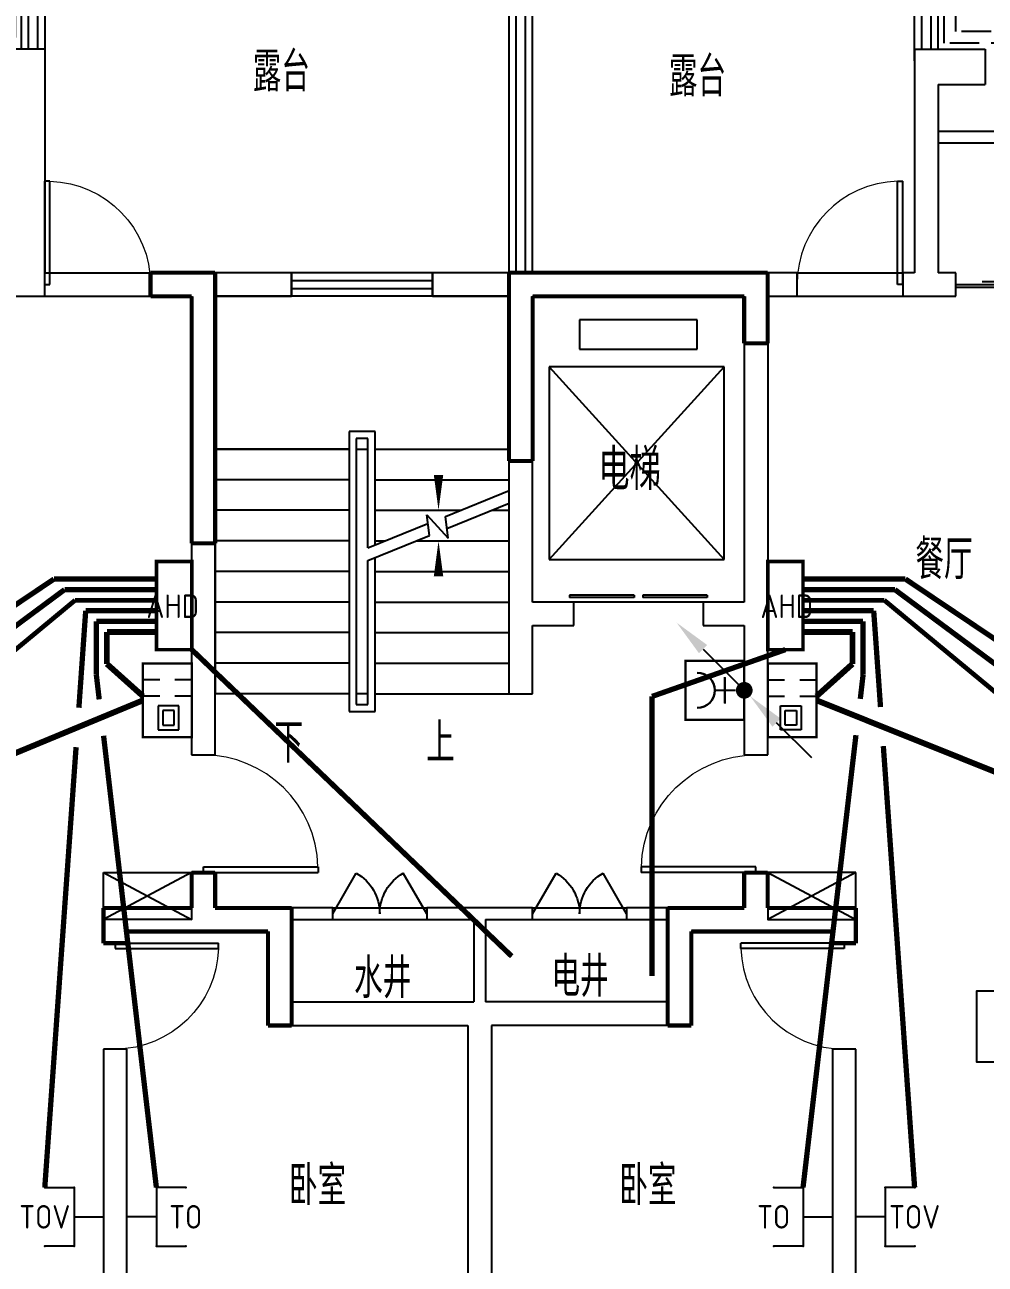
# Model space of a CAD drawing. Extents: x -993182 to -819982, y 169304 to 600104.
# Drawn here: x -884118 to -875948, y 336705 to 347242 of the extents above; entities that cross this region are included whole.
import ezdxf
from ezdxf.enums import TextEntityAlignment as Align

# ---------------------------------------------------------------- set-up
doc = ezdxf.new("R2010")
doc.units = 0
doc.header["$LTSCALE"] = 1000
doc.header["$MEASUREMENT"] = 0
doc.linetypes.add('DASH', pattern=[0.35, 0.25, -0.1])
for name, color, linetype in [('DIM_SYMB', 3, 'Continuous'), ('EQUIP-安防', 3, 'Continuous'), ('EQUIP-消防', 3, 'Continuous'), ('EQUIP-通讯', 3, 'Continuous'), ('kan', 146, 'Continuous'), ('LWIRE', 4, 'Continuous'), ('PUB_TEXT', 7, 'Continuous'), ('STAIR', 2, 'Continuous'), ('WALL', 4, 'Continuous'), ('WINDOW', 2, 'Continuous'), ('WIRE-信号', 4, 'TG_S'), ('WIRE-综合布线', 5, 'TG_GCS'), ('WIRE-网络', 6, 'TG_TD'), ('WIRE-通讯', 4, 'TG_TP'), ('家具', 187, 'Continuous'), ('屋面', 139, 'Continuous'), ('文字2', 7, 'Continuous'), ('栏杆', 169, 'Continuous'), ('面层', 215, 'Continuous')]:
    doc.layers.add(name, color=color, linetype=linetype)
doc.styles.add('_TCH_DIM', font='SIMPLEX', dxfattribs={"bigfont": 'GBCBIG'})
doc.styles.add('_TEL_ATTDEF', font='GBENOR', dxfattribs={"width": 0.8, "height": 3, "bigfont": 'GBCBIG'})
doc.styles.add('_TEL_DIM', font='ICED', dxfattribs={"width": 0.8, "height": 3.5, "bigfont": 'BZHZ'})
doc.styles.add('hnurban', font='tssdeng.shx', dxfattribs={"width": 0.8, "bigfont": 'tssdchn.shx'})
doc.styles.get("Standard").update_dxf_attribs({"font": 'gbenor.shx', "bigfont": 'gbcbig.shx'})
doc.styles.add('TG_LINETYPE', font='ICED', dxfattribs={"width": 0.8, "height": 2, "bigfont": 'BZHZ'})
doc.linetypes.add('TG_GCS', pattern='A,1,-0.6,["GCS",TG_LINETYPE,S=0.1,R=0,X=-0.52,Y=-0.1],0', length=1.6)
doc.linetypes.add('TG_S', pattern='A,1,-0.3,["S",TG_LINETYPE,S=0.1,R=0,X=-0.23,Y=-0.1],0', length=1.3)
doc.linetypes.add('TG_TD', pattern='A,1,-0.45,["TD",TG_LINETYPE,S=0.1,R=0,X=-0.38,Y=-0.1],0', length=1.45)
doc.linetypes.add('TG_TD+TV', pattern='A,1,-0.9,["TD+TV",TG_LINETYPE,S=0.1,R=0,X=-0.82,Y=-0.1],0', length=1.9)
doc.linetypes.add('TG_TP', pattern='A,1,-0.45,["TP",TG_LINETYPE,S=0.1,R=0,X=-0.38,Y=-0.1],0', length=1.45)
doc.linetypes.add('TG_WS', pattern='A,1,-0.45,["WS",TG_LINETYPE,S=0.1,R=0,X=-0.38,Y=-0.1],0', length=1.45)

# ---------------------------------------------------------------- blocks, each defined once
blk = doc.blocks.new('q3')
at = {"color": 3, "const_width": 35}
for points in [[(-513336, -443288), (-512786, -443288)], [(-513336, -443488), (-513336, -443288)], [(-512786, -445588), (-512786, -443288)], [(-510286, -443288), (-508086, -443288)], [(-510286, -444888), (-510286, -443288)], [(-508086, -443888), (-508086, -443288)], [(-513336, -443488), (-512986, -443488)], [(-512986, -445588), (-512986, -443488)], [(-510086, -443488), (-508286, -443488)], [(-510086, -444888), (-510086, -443488)], [(-508286, -443888), (-508286, -443488)], [(-508086, -443888), (-508286, -443888)], [(-510086, -444888), (-510286, -444888)], [(-512786, -445588), (-512986, -445588)], [(-512986, -448688), (-512986, -448388)], [(-512986, -448388), (-512786, -448388)], [(-512786, -448688), (-512786, -448388)], [(-508286, -448688), (-508286, -448388)], [(-508286, -448388), (-508086, -448388)], [(-508086, -448688), (-508086, -448388)], [(-513736, -448688), (-512986, -448688)], [(-513736, -448988), (-513736, -448688)], [(-512786, -448688), (-512136, -448688)], [(-512136, -449688), (-512136, -448688)], [(-508936, -448688), (-508286, -448688)], [(-508936, -449688), (-508936, -448688)], [(-508086, -448688), (-507336, -448688)], [(-507336, -448988), (-507336, -448688)], [(-513536, -448888), (-512986, -448888)], [(-513536, -448988), (-513536, -448888)], [(-512986, -448888), (-512336, -448888)], [(-512336, -449688), (-512336, -448888)], [(-508736, -448888), (-508086, -448888)], [(-508736, -449688), (-508736, -448888)], [(-508086, -448888), (-507536, -448888)], [(-507536, -448988), (-507536, -448888)], [(-513536, -448988), (-513736, -448988)], [(-507336, -448988), (-507536, -448988)], [(-512136, -449688), (-512336, -449688)], [(-508736, -449688), (-508936, -449688)]]:
    blk.add_lwpolyline(points, dxfattribs=at)
blk = doc.blocks.new('$DorLib2D$00000231')
at = {"color": 0}
for p, q in [((-0.5, 0), (-0.25, 0.433)), ((0.5, 0), (0.25, 0.433))]:
    blk.add_line(p, q, dxfattribs=at)
for centre, start, end in [((-0.5, 0), 0, 60), ((0.5, 0), 120, 180)]:
    blk.add_arc(centre, 0.5, start, end, dxfattribs=at)
blk = doc.blocks.new('$DorLib2D$00000001')
for p, q in [((0.45, 0.975), (0.5, 0.975)), ((0.45, 0), (0.45, 0.975)), ((0.5, 0), (0.5, 0.975)), ((0.5, 0), (0.45, 0))]:
    blk.add_line(p, q)
at = {"lineweight": 13}
blk.add_arc((0.475, 0), 0.975, 91.4693, 180, dxfattribs=at)
blk = doc.blocks.new('$DorLib2D$00000127')
at = {"color": 0, "linetype": 'Continuous'}
for p, q in [((-0.0333, 0.7949), (-0.5333, 0.7949)), ((-0.5333, 0.7949), (-0.5333, 0.6904)), ((-0.0333, 0.7949), (-0.0333, 0.6904)), ((0.0333, 0.7949), (0.0333, 0.6904)), ((0.5333, 0.7949), (0.0333, 0.7949)), ((0.5333, 0.7949), (0.5333, 0.6904)), ((-0.0333, 0.6904), (-0.5333, 0.6904)), ((0.5333, 0.6904), (0.0333, 0.6904)), ((0.5, 0.5), (-0.5, 0.5))]:
    blk.add_line(p, q, dxfattribs=at)
blk = doc.blocks.new('$WINLIB2D$00000001')
at = {"color": 0}
for points in [[(-0.5, 0.5), (-0.5, -0.5)], [(-0.5, 0.5), (0.5, 0.5)], [(0.5, -0.5), (0.5, 0.5)], [(0.5, 0.1667), (-0.5, 0.1667)], [(0.5, -0.1667), (-0.5, -0.1667)], [(-0.5, -0.5), (0.5, -0.5)]]:
    blk.add_lwpolyline(points, dxfattribs=at)
blk = doc.blocks.new('$DorLib2D$00000131')
at = {"color": 0, "linetype": 'Continuous'}
for p, q in [((0.15, 0.125), (0.2319, 0.1973)), ((0.2319, 0.1973), (0.2319, 0.125)), ((-0.5, 0.125), (-0.5, 0)), ((0.0192, 0.125), (-0.5, 0.125)), ((0.0192, 0), (0.0192, 0.125)), ((0.35, 0.125), (0.15, 0.125)), ((-0.5, 0), (0.0192, 0)), ((-0.024, 0), (0.5, 0)), ((-0.024, -0.125), (-0.024, 0)), ((0.5, 0), (0.5, -0.125)), ((-0.35, -0.125), (-0.15, -0.125)), ((-0.2319, -0.1973), (-0.2319, -0.125)), ((-0.15, -0.125), (-0.2319, -0.1973)), ((0.5, -0.125), (-0.024, -0.125))]:
    blk.add_line(p, q, dxfattribs=at)
blk = doc.blocks.new('5#、7#楼参照')
at = {"layer": 'DIM_SYMB'}
for points in [[(-243058.8, -402894.6, 0, 0, 0), (-243058.8, -400034.6, 0, 0, 0), (-241758.8, -400034.6, 0, 0, 0), (-241758.8, -401204.6, 0, 80, 0), (-241758.8, -400904.6, 0, 0, 0)], [(-241758.8, -402894.6, 0, 0, 0), (-241758.8, -401464.6, 0, 80, 0), (-241758.8, -401764.6, 0, 0, 0)]]:
    blk.add_lwpolyline(points, format="xyseb", dxfattribs=at)
at = {"layer": 'kan'}
for p, q in [((-241158.8, -399184.6), (-241158.8, -395784.6)), ((-240958.8, -399184.6), (-240958.8, -395784.6)), ((-241158.8, -399184.6), (-240958.8, -399184.6))]:
    blk.add_line(p, q, dxfattribs=at)
at = {"layer": 'kan', "color": 124}
for p, q in [((-233908.8, -397984.6), (-237508.8, -397984.6)), ((-233908.8, -398084.6), (-237508.8, -398084.6))]:
    blk.add_line(p, q, dxfattribs=at)
at = {"layer": 'kan'}
for points in [[(-237508.8, -397284.6), (-237508.8, -395584.6), (-245308.8, -395584.6), (-245308.8, -397284.6)], [(-237708.8, -397384.6), (-237708.8, -395784.6), (-245108.8, -395784.6), (-245108.8, -397284.6), (-245108.8, -397284.6)]]:
    blk.add_lwpolyline(points, dxfattribs=at)
at = {"layer": 'STAIR'}
for p, q in [((-241158.8, -399384.6), (-243658.8, -399384.6)), ((-243658.8, -399384.6), (-243658.8, -400684.6)), ((-241158.8, -400684.6), (-241158.8, -399384.6)), ((-242298.8, -400534.6), (-242518.8, -400534.6)), ((-242518.8, -400534.6), (-242518.8, -402914.6)), ((-242358.8, -400594.6), (-242458.8, -400594.6)), ((-242458.8, -400594.6), (-242458.8, -402854.6)), ((-242358.8, -401523.9), (-242358.8, -400594.6)), ((-242298.8, -401499.6), (-242298.8, -400534.6)), ((-243658.8, -400684.6), (-243658.8, -402764.6)), ((-242518.8, -400684.6), (-243658.8, -400684.6)), ((-243658.8, -400684.6), (-242518.8, -400684.6)), ((-242458.8, -400684.6), (-242458.8, -402764.6)), ((-242458.8, -400684.6), (-242358.8, -400684.6)), ((-242358.8, -401523.9), (-242358.8, -400684.6)), ((-242298.8, -400684.6), (-241158.8, -400684.6)), ((-242298.8, -400684.6), (-241158.8, -400684.6)), ((-241158.8, -401037.3), (-241158.8, -400684.6)), ((-242518.8, -400944.6), (-243658.8, -400944.6)), ((-242298.8, -400944.6), (-241158.8, -400944.6)), ((-241700.4, -401256.9), (-241158.8, -401037.3)), ((-242518.8, -401204.6), (-243658.8, -401204.6)), ((-242298.8, -401204.6), (-241571.3, -401204.6)), ((-241835.7, -401419.7), (-241857.6, -401242.6)), ((-241857.6, -401242.6), (-241677.4, -401442.3)), ((-241687.7, -401359.7), (-241158.8, -401145.2)), ((-241305.1, -401204.6), (-241158.8, -401204.6)), ((-241158.8, -402764.6), (-241158.8, -401145.2)), ((-242358.8, -401523.9), (-241848.4, -401317)), ((-241677.4, -401442.3), (-241700.4, -401256.9)), ((-242358.8, -401631.8), (-241835.7, -401419.7)), ((-242518.8, -401464.6), (-243658.8, -401464.6)), ((-242298.8, -401464.6), (-242212.5, -401464.6)), ((-241946.3, -401464.6), (-241158.8, -401464.6)), ((-242358.8, -402764.6), (-242358.8, -401631.8)), ((-242358.8, -402854.6), (-242358.8, -401631.8)), ((-242298.8, -402914.6), (-242298.8, -401607.5)), ((-242518.8, -401724.6), (-243658.8, -401724.6)), ((-242298.8, -401724.6), (-241158.8, -401724.6)), ((-242518.8, -401984.6), (-243658.8, -401984.6)), ((-242298.8, -401984.6), (-241158.8, -401984.6)), ((-242518.8, -402244.6), (-243658.8, -402244.6)), ((-242298.8, -402244.6), (-241158.8, -402244.6)), ((-242518.8, -402504.6), (-243658.8, -402504.6)), ((-242298.8, -402504.6), (-241158.8, -402504.6)), ((-242518.8, -402764.6), (-243658.8, -402764.6)), ((-242358.8, -402764.6), (-242458.8, -402764.6)), ((-242298.8, -402764.6), (-241158.8, -402764.6)), ((-242518.8, -402914.6), (-242298.8, -402914.6)), ((-242458.8, -402854.6), (-242358.8, -402854.6))]:
    blk.add_line(p, q, dxfattribs=at)
at = {"layer": 'STAIR', "color": 197}
for p, q in [((-240558.8, -399584.6, 76423.5), (-240558.8, -399834.6, 76423.5)), ((-239558.8, -399584.6, 76423.5), (-240558.8, -399584.6, 76423.5)), ((-239558.8, -399834.6, 76423.5), (-239558.8, -399584.6, 76423.5)), ((-240558.8, -399834.6, 76423.5), (-239558.8, -399834.6, 76423.5)), ((-240817.7, -399984.6, 76423.5), (-240817.7, -401622.2, 76423.5)), ((-239329.2, -399984.6, 76423.5), (-240817.7, -399984.6, 76423.5)), ((-240817.7, -399984.6, 76423.5), (-239329.2, -401622.2, 76423.5)), ((-240817.7, -401622.2, 76423.5), (-239329.2, -399984.6, 76423.5)), ((-239329.2, -401622.2, 76423.5), (-239329.2, -399984.6, 76423.5)), ((-240817.7, -401622.2, 76423.5), (-239329.2, -401622.2, 76423.5))]:
    blk.add_line(p, q, dxfattribs=at)
at = {"layer": 'WALL'}
for p, q in [((-245108.8, -397284.6), (-245708.8, -397284.6)), ((-245108.8, -397284.6), (-245108.8, -399184.6)), ((-237708.8, -397284.6), (-237708.8, -399184.6)), ((-237708.8, -397284.6), (-237108.8, -397284.6)), ((-237108.8, -397284.6), (-237108.8, -397584.6)), ((-237508.8, -397584.6), (-237508.8, -399184.6)), ((-237508.8, -397584.6), (-237108.8, -397584.6)), ((-245108.8, -399384.6), (-245108.8, -399184.6)), ((-243758.8, -399184.6), (-244208.8, -399184.6)), ((-244208.8, -399184.6), (-244208.8, -399384.6)), ((-243008.8, -399184.6), (-243758.8, -399184.6)), ((-243008.8, -399384.6), (-243008.8, -399184.6)), ((-241058.8, -399184.6), (-241808.8, -399184.6)), ((-241808.8, -399184.6), (-241808.8, -399384.6)), ((-241058.8, -399184.6), (-239058.8, -399184.6)), ((-238708.8, -399184.6), (-239058.8, -399184.6)), ((-238708.8, -399384.6), (-238708.8, -399184.6)), ((-237708.8, -399184.6), (-237808.8, -399184.6)), ((-237808.8, -399184.6), (-237808.8, -399384.6)), ((-237358.8, -399184.6), (-237508.8, -399184.6)), ((-237358.8, -399384.6), (-237358.8, -399184.6)), ((-245458.8, -399384.6), (-245208.8, -399384.6)), ((-245208.8, -399384.6), (-245108.8, -399384.6)), ((-244208.8, -399384.6), (-243858.8, -399384.6)), ((-243858.8, -399384.6), (-243858.8, -403284.6)), ((-243658.8, -403284.6), (-243658.8, -399384.6)), ((-243658.8, -399384.6), (-243008.8, -399384.6)), ((-241808.8, -399384.6), (-241158.8, -399384.6)), ((-241158.8, -402084.6), (-241158.8, -399384.6)), ((-240958.8, -401984.6), (-240958.8, -399384.6)), ((-240958.8, -399384.6), (-239158.8, -399384.6)), ((-239158.8, -399384.6), (-239158.8, -401984.6)), ((-238958.8, -399384.6), (-238708.8, -399384.6)), ((-238958.8, -399384.6), (-238958.8, -402084.6)), ((-237808.8, -399384.6), (-237608.8, -399384.6)), ((-237608.8, -399384.6), (-237358.8, -399384.6)), ((-241158.8, -402764.6), (-241158.8, -402084.6)), ((-240608.8, -401984.6), (-240958.8, -401984.6)), ((-240608.8, -402184.6), (-240608.8, -401984.6)), ((-239158.8, -401984.6), (-239508.8, -401984.6)), ((-239508.8, -401984.6), (-239508.8, -402184.6)), ((-238958.8, -403284.6), (-238958.8, -402084.6)), ((-240958.8, -402764.6), (-240958.8, -402184.6)), ((-240958.8, -402184.6), (-240608.8, -402184.6)), ((-239508.8, -402184.6), (-239158.8, -402184.6)), ((-239158.8, -402184.6), (-239158.8, -403284.6)), ((-241158.8, -402764.6), (-240958.8, -402764.6)), ((-243858.8, -403284.6), (-243658.8, -403284.6)), ((-239158.8, -403284.6), (-238958.8, -403284.6)), ((-243658.8, -404284.6), (-243858.8, -404284.6)), ((-243858.8, -404284.6), (-243858.8, -404584.6)), ((-243658.8, -404584.6), (-243658.8, -404284.6)), ((-238958.8, -404284.6), (-239158.8, -404284.6)), ((-239158.8, -404284.6), (-239158.8, -404584.6)), ((-238958.8, -404584.6), (-238958.8, -404284.6)), ((-244608.8, -404584.6), (-244608.8, -404884.6)), ((-244608.8, -404584.6), (-243858.8, -404584.6)), ((-243658.8, -404584.6), (-243108.8, -404584.6)), ((-243108.8, -404584.6), (-243008.8, -404584.6)), ((-242658.8, -404584.6), (-243008.8, -404584.6)), ((-242658.8, -404684.6), (-242658.8, -404584.6)), ((-241408.8, -404584.6), (-241858.8, -404584.6)), ((-241858.8, -404584.6), (-241858.8, -404684.6)), ((-240958.8, -404584.6), (-241408.8, -404584.6)), ((-240958.8, -404684.6), (-240958.8, -404584.6)), ((-239708.8, -404584.6), (-240158.8, -404584.6)), ((-240158.8, -404584.6), (-240158.8, -404684.6)), ((-239158.8, -404584.6), (-239708.8, -404584.6)), ((-238208.8, -404584.6), (-238958.8, -404584.6)), ((-238208.8, -404884.6), (-238208.8, -404584.6)), ((-243008.9, -404684.5), (-243008.9, -404684.6)), ((-243008.9, -404684.6), (-243008.8, -404684.6)), ((-243008.8, -404684.6), (-242658.8, -404684.6)), ((-241858.8, -404684.6), (-241458.8, -404684.6)), ((-241458.8, -404684.6), (-241458.8, -405384.6)), ((-241358.8, -404684.6), (-241358.8, -405384.6)), ((-241358.8, -404684.6), (-240958.8, -404684.6)), ((-240158.8, -404684.6), (-239808.8, -404684.6)), ((-239808.8, -404684.6), (-239808.8, -405384.6)), ((-244408.8, -404884.6), (-244408.8, -404784.6)), ((-244408.8, -404784.6), (-243758.8, -404784.6)), ((-243758.8, -404784.6), (-243208.8, -404784.6)), ((-243208.8, -404784.6), (-243208.8, -405584.6)), ((-243008.8, -404784.6), (-243008.8, -405384.6)), ((-239608.8, -404784.6), (-239608.8, -405584.6)), ((-239058.8, -404784.6), (-239608.8, -404784.6)), ((-238408.8, -404784.6), (-239058.8, -404784.6)), ((-238408.8, -404784.6), (-238408.8, -404884.6)), ((-244608.8, -404884.6), (-244408.8, -404884.6)), ((-238408.8, -404884.6), (-238208.8, -404884.6)), ((-243008.8, -405384.6), (-241458.8, -405384.6)), ((-239808.8, -405384.6), (-241358.8, -405384.6)), ((-243208.8, -405584.6), (-241508.8, -405584.6)), ((-241508.8, -405584.6), (-241508.8, -408684.6)), ((-239608.8, -405584.6), (-241308.8, -405584.6)), ((-241308.8, -405584.6), (-241308.8, -408684.6)), ((-244408.8, -405784.6), (-244608.8, -405784.6)), ((-244608.8, -405784.6), (-244608.8, -408784.6)), ((-244408.8, -408684.6), (-244408.8, -405784.6)), ((-238208.8, -405784.6), (-238408.8, -405784.6)), ((-238408.8, -405784.6), (-238408.8, -408684.6)), ((-238208.8, -408784.6), (-238208.8, -405784.6))]:
    blk.add_line(p, q, dxfattribs=at)
at = {"layer": 'WINDOW'}
for p, q in [((-245108.8, -399184.6), (-244208.8, -399184.6)), ((-238708.8, -399184.6), (-237808.8, -399184.6)), ((-245108.8, -399384.6), (-244208.8, -399384.6)), ((-238708.8, -399384.6), (-237808.8, -399384.6)), ((-242658.8, -404584.6, 0), (-241858.8, -404584.6, 0)), ((-240958.8, -404584.6, 0), (-240158.8, -404584.6, 0)), ((-242658.8, -404684.6, 0), (-241858.8, -404684.6, 0)), ((-240958.8, -404684.6, 0), (-240158.8, -404684.6, 0))]:
    blk.add_line(p, q, dxfattribs=at)
at = {"layer": '家具'}
for points in [[(-244608.8, -404284.6), (-243858.8, -404284.6), (-243858.8, -404684.6), (-244608.8, -404684.6)], [(-238208.8, -404284.6), (-238958.8, -404284.6), (-238958.8, -404684.6), (-238208.8, -404684.6)]]:
    blk.add_lwpolyline(points, close=True, dxfattribs=at)
for points in [[(-243858.8, -404284.6), (-244608.8, -404684.6)], [(-244608.8, -404284.6), (-243858.8, -404684.6)], [(-238958.8, -404284.6), (-238208.8, -404684.6)], [(-238208.8, -404284.6), (-238958.8, -404684.6)]]:
    blk.add_lwpolyline(points, dxfattribs=at)
at = {"layer": '屋面', "color": 190, "linetype": 'DASH'}
for points in [[(-245458.8, -395434.6), (-245458.8, -397134.6), (-249258.8, -397134.6), (-249258.8, -398734.6), (-254358.8, -398734.6), (-254358.8, -406534.6), (-252658.8, -406534.6), (-252658.8, -410534.6), (-249908.8, -410534.6), (-249908.8, -411934.6), (-243558.8, -411934.6), (-243558.8, -409834.6), (-239258.8, -409834.6), (-239258.8, -411934.6), (-232908.8, -411934.6), (-232908.8, -410534.6), (-230158.8, -410534.6), (-230158.8, -406534.6), (-228458.8, -406534.6), (-228458.8, -398734.6), (-233558.8, -398734.6), (-233558.8, -397134.6), (-237358.8, -397134.6), (-237358.8, -395434.6)], [(-245358.8, -395534.6), (-245358.8, -397234.6), (-249158.8, -397234.6), (-249158.8, -398834.6), (-254258.8, -398834.6), (-254258.8, -406434.6), (-252558.8, -406434.6), (-252558.8, -410434.6), (-249808.8, -410434.6), (-249808.8, -411834.6), (-243658.8, -411834.6), (-243658.8, -409734.6), (-239158.8, -409734.6), (-239158.8, -411834.6), (-233008.8, -411834.6), (-233008.8, -410434.6), (-230258.8, -410434.6), (-230258.8, -406434.6), (-228558.8, -406434.6), (-228558.8, -398834.6), (-233658.8, -398834.6), (-233658.8, -397234.6), (-237458.8, -397234.6), (-237458.8, -395534.6)]]:
    blk.add_lwpolyline(points, close=True, dxfattribs=at)
at = {"layer": '栏杆'}
for p, q in [((-241098.8, -399184.6), (-241098.8, -395784.6)), ((-241018.8, -399184.6), (-241018.8, -395784.6))]:
    blk.add_line(p, q, dxfattribs=at)
for points in [[(-237568.8, -397284.6), (-237568.8, -395644.6), (-245248.8, -395644.6), (-245248.8, -397284.6)], [(-237648.8, -397284.6), (-237648.8, -395724.6), (-245168.8, -395724.6), (-245168.8, -397284.6)]]:
    blk.add_lwpolyline(points, dxfattribs=at)
at = {"layer": 'WINDOW'}
for name, p, xscale, yscale, zscale, rotation in [('$DorLib2D$00000001', (-244658.8, -399284.6), -900, 900, -900, 359.9999998587202), ('$DorLib2D$00000001', (-238258.8, -399284.6), 900, 900, 900, 9.791256498843832e-09), ('$WINLIB2D$00000001', (-242408.8, -399284.6), -1200, -200, -1200, 9.651644340476064e-08), ('$DorLib2D$00000131', (-236608.8, -399284.6), 1500, -200, 1500, 9.793384031579207e-09), ('$DorLib2D$00000001', (-243758.8, -403784.6), 1000, 1000, 1000, 270), ('$DorLib2D$00000001', (-239058.8, -403784.6), 1000, -1000, 1000, 270), ('$DorLib2D$00000231', (-242258.8, -404634.6), -800, 800, -800, 359.9999999999875), ('$DorLib2D$00000231', (-240558.8, -404634.6), -800, 800, -800, 359.9999999999882), ('$DorLib2D$00000001', (-244508.8, -405334.6), 900, -900, 900, 90.00000000003537), ('$DorLib2D$00000001', (-238308.8, -405334.6), 900, 900, 900, 90)]:
    blk.add_blockref(name, p, dxfattribs=dict(at, xscale=xscale, yscale=yscale, zscale=zscale, rotation=rotation))
at = {"layer": 'WINDOW', "xscale": 1100, "yscale": 200, "zscale": 1100}
blk.add_blockref('$DorLib2D$00000127', (-240058.8, -402084.6), dxfattribs=at)
at = {"layer": '面层'}
blk.add_blockref('q3', (269127.2, 44103.1), dxfattribs=at)
at = {"layer": 'DIM_SYMB', "color": 7, "style": '_TCH_DIM'}
for s, p in [('下', (-243153.7, -403349.6)), ('上', (-241863.1, -403349.6))]:
    blk.add_text(s, height=337.6, dxfattribs=at).set_placement(p)
blk = doc.blocks.new('$equip$00001847')
for p, q in [((-0.5, 0.499), (-0.5, 0.999)), ((0.5, 0.999), (0.5, 0.499)), ((0.5, 0.499), (-0.5, 0.499)), ((0, 0.5), (0, 0))]:
    blk.add_line(p, q)
for p in [(-0.5, 0.999), (0.5, 0.999), (-0.5, 0.499), (0.5, 0.499), (0, 0)]:
    blk.add_point(p)
at = {"color": 7, "style": '_TEL_DIM'}
blk.add_attdef('$TEXT$', text='', height=0.4, dxfattribs=at).set_placement((0, 0.999), align=Align.MIDDLE_CENTER)
at = {"color": 7, "style": '_TEL_DIM', "flags": 1}
blk.add_attdef('A', text='', height=0.00002, dxfattribs=at).set_placement((0, 0), align=Align.MIDDLE_CENTER)
blk = doc.blocks.new('$equip$00002334')
for p, q in [((-0.75, 0.304), (-0.75, -0.296)), ((0.75, 0.304), (-0.75, 0.304)), ((0.75, -0.296), (0.75, 0.304)), ((-0.75, -0.296), (0.75, -0.296))]:
    blk.add_line(p, q)
at = {"const_width": 0.06}
blk.add_lwpolyline([(-0.75, 0.304), (0.75, 0.304), (0.75, -0.296), (-0.75, -0.296), (-0.75, 0.304), (0.75, 0.304)], dxfattribs=at)
for p in [(0, 0.304), (-0.75, 0.004), (0.75, 0.004), (0, -0.296)]:
    blk.add_point(p)
at = {"color": 7, "style": '_TEL_DIM'}
blk.add_attdef('$TEXT$', text='', height=0.4, dxfattribs=at).set_placement((-0.012, 0.028), align=Align.MIDDLE_CENTER)
at = {"color": 7, "flags": 1}
blk.add_attdef('A', text='', height=0.00002, dxfattribs=at).set_placement((0, 0), align=Align.MIDDLE_CENTER)
blk = doc.blocks.new('$equip$00002625')
at = {"linetype": 'Continuous'}
for p, q in [((-0.625, -0.415), (-0.625, 0.415)), ((-0.625, 0.415), (0.625, 0.415)), ((0.071, 0.129), (0.071, 0.415)), ((0.35, 0.129), (0.35, 0.415)), ((0.625, 0.415), (0.625, -0.415)), ((0.071, -0.415), (0.071, -0.129)), ((0.35, -0.415), (0.35, -0.129)), ((0.625, -0.415), (-0.625, -0.415))]:
    blk.add_line(p, q, dxfattribs=at)
for p, q in [((-0.092, 0.153), (-0.504, 0.153)), ((-0.504, 0.153), (-0.504, -0.199)), ((-0.172, 0.073), (-0.424, 0.073)), ((-0.424, 0.073), (-0.424, -0.119)), ((-0.172, -0.119), (-0.172, 0.073)), ((-0.092, -0.199), (-0.092, 0.153)), ((-0.504, -0.199), (-0.092, -0.199)), ((-0.424, -0.119), (-0.172, -0.119))]:
    blk.add_line(p, q)
at = {"const_width": 0.04}
blk.add_lwpolyline([(-0.625, 0.415), (0.625, 0.415), (0.625, -0.415), (-0.625, -0.415), (-0.625, 0.415), (0.625, 0.415)], dxfattribs=at)
for p in [(0, 0.415), (-0.625, 0), (0.625, 0), (0, -0.415)]:
    blk.add_point(p)
at = {"color": 7, "style": '_TEL_DIM', "flags": 1}
blk.add_attdef('A', text='', height=0.000025, dxfattribs=at).set_placement((0, 0), align=Align.MIDDLE_CENTER)
blk = doc.blocks.new('$equip$00002656')
for p, q in [((-0.5, 1), (-0.5, 0)), ((0.5, 1), (-0.5, 1)), ((0.5, 0), (0.5, 1)), ((0, 0.5), (0, 0.15)), ((-0.219, 0.331), (0.222, 0.331)), ((-0.5, 0), (0.5, 0))]:
    blk.add_line(p, q)
at = {"const_width": 0.04}
blk.add_lwpolyline([(-0.5, 1), (0.5, 1), (0.5, 0), (-0.5, 0), (-0.5, 1), (0.5, 1)], dxfattribs=at)
blk.add_arc((0, 0.8), 0.3, 180, 0)
for p in [(0, 1), (-0.5, 0.5), (0.5, 0.5), (0, 0)]:
    blk.add_point(p)
at = {"color": 7, "flags": 1}
for tag, height, p in [('B', 0.4, (0.762, 0.292)), ('A', 0.00002, (0, 0))]:
    blk.add_attdef(tag, text='', height=height, dxfattribs=at).set_placement(p, align=Align.MIDDLE_CENTER)
blk = doc.blocks.new('$TelecSys$00000081')
for p, q in [((0.104, 0.104), (0.104, 0.104)), ((-0.104, -0.104), (-0.104, -0.104)), ((-1.15, -1.15), (-0.55, -0.55))]:
    blk.add_line(p, q)
at = {"const_width": 0.142}
blk.add_lwpolyline([(0.071, 0, 1), (-0.071, 0, 1)], format="xyb", close=True, dxfattribs=at)
blk.add_solid([(-0.62, -0.48), (-0.48, -0.62), (-0.1, -0.1)])
at = {"width": 0.8, "flags": 9}
blk.add_attdef('A', (0, 0), '', height=0.00002, rotation=180, dxfattribs=at)
blk = doc.blocks.new('$TelecSys$00000079')
for p, q in [((0.7, 0.7), (0, 0)), ((0.104, 0.104), (0.104, 0.104)), ((-0.104, -0.104), (-0.104, -0.104))]:
    blk.add_line(p, q)
at = {"const_width": 0.142}
blk.add_lwpolyline([(-0.071, 0, 1), (0.071, 0, 1)], format="xyb", close=True, dxfattribs=at)
blk.add_solid([(0.63, 0.77), (0.77, 0.63), (1.15, 1.15)])
at = {"width": 0.8, "flags": 9}
blk.add_attdef('A', (0, 0), '', height=0.00002, dxfattribs=at)

msp = doc.modelspace()

# ---------------------------------------------------------------- linework, layer by layer
at = {"layer": 'WIRE-信号', "linetype": 'TG_WS', "const_width": 50}
for points in [[(-882998, 342080), (-883420, 342080)], [(-883420, 342080), (-883420, 341809)], [(-877498, 342080), (-877077, 342080)], [(-877077, 342080), (-877077, 341809)], [(-883420, 341809), (-883113, 341534)], [(-877077, 341809), (-877383, 341534)], [(-887300, 339767), (-883113, 341499)], [(-873183, 339817), (-877383, 341499)]]:
    msp.add_lwpolyline(points, dxfattribs=at)
at = {"layer": 'WIRE-综合布线', "linetype": 'TG_GCS', "const_width": 45}
for points in [[(-882698, 341930), (-879976, 339323)], [(-878783, 341532), (-877648, 341930)], [(-878783, 339155), (-878783, 341532)]]:
    msp.add_lwpolyline(points, dxfattribs=at)
at = {"layer": 'WIRE-网络', "linetype": 'TG_TD+TV', "const_width": 45}
for points in [[(-887148, 339942), (-883780, 342440)], [(-883780, 342440), (-882998, 342440)], [(-877498, 342440), (-876717, 342440)], [(-876717, 342440), (-873349, 339942)], [(-883658, 341436), (-883600, 342260)], [(-883600, 342260), (-882998, 342260)], [(-877498, 342260), (-876897, 342260)], [(-876897, 342260), (-876839, 341442)], [(-883948, 337358), (-883682, 341101)], [(-876815, 341110), (-876549, 337358)]]:
    msp.add_lwpolyline(points, dxfattribs=at)
at = {"layer": 'WIRE-网络', "linetype": 'TG_TD', "const_width": 45}
for points in [[(-885948, 341134), (-883870, 342530)], [(-883870, 342530), (-882998, 342530)], [(-877498, 342530), (-876627, 342530)], [(-876627, 342530), (-874548, 341134)], [(-883510, 342170), (-882998, 342170)], [(-883510, 341719), (-883510, 342170)], [(-877498, 342170), (-876987, 342170)], [(-876987, 341719), (-876987, 342170)], [(-883510, 341719), (-883485, 341507)], [(-877011, 341511), (-876987, 341719)], [(-883448, 341198), (-882999, 337358)], [(-877498, 337358), (-877048, 341203)]]:
    msp.add_lwpolyline(points, dxfattribs=at)
at = {"layer": 'WIRE-通讯', "color": 4, "linetype": 'TG_TP', "const_width": 40}
for points in [[(-885927, 340497), (-883690, 342350)], [(-883690, 342350), (-882998, 342350)], [(-877498, 342350), (-876807, 342350)], [(-876807, 342350), (-874654, 340568)]]:
    msp.add_lwpolyline(points, dxfattribs=at)
at = {"layer": '文字2', "color": 5}
msp.add_lwpolyline([(-874622, 339026), (-876022, 339026), (-876022, 338426), (-874622, 338426)], close=True, dxfattribs=at)

# ---------------------------------------------------------------- block references
at = {"layer": 'EQUIP-安防', "yscale": 500, "zscale": 500}
for p, xscale, rotation in [((-882906, 341499), 500, 90), ((-877591, 341499), -500, 270.0000000000074)]:
    msp.add_blockref('$equip$00002625', p, dxfattribs=dict(at, xscale=xscale, rotation=rotation))
at = {"layer": 'EQUIP-消防', "yscale": 500, "zscale": 500, "rotation": 90}
for xscale in [500, -500]:
    msp.add_blockref('$equip$00002656', (-877998, 341584), dxfattribs=dict(at, xscale=xscale))
at = {"layer": 'EQUIP-通讯'}
ref = msp.add_blockref('$equip$00002334', (-882846, 342305), dxfattribs=dict(at, xscale=500, yscale=500, zscale=500, rotation=90))
ref.add_attrib('$TEXT$', 'AHD', dxfattribs={"layer": '0', "color": 7, "height": 200, "style": '_TEL_ATTDEF'}).set_placement((-882860, 342299), align=Align.MIDDLE_CENTER)
ref = msp.add_blockref('$equip$00002334', (-877650, 342305), dxfattribs=dict(at, xscale=-500, yscale=500, zscale=500, rotation=270.0000000000074))
ref.add_attrib('$TEXT$', 'AHD', dxfattribs={"layer": '0', "color": 7, "height": 200, "style": '_TEL_ATTDEF'}).set_placement((-877636, 342299), align=Align.MIDDLE_CENTER)
ref = msp.add_blockref('$equip$00001847', (-883448, 337108), dxfattribs=dict(at, xscale=500, yscale=500, zscale=500, rotation=90.00000000000017))
ref.add_attrib('$TEXT$', 'TOV', dxfattribs={"layer": '0', "color": 7, "height": 200, "style": '_TEL_ATTDEF'}).set_placement((-883948, 337108), align=Align.MIDDLE_CENTER)
ref = msp.add_blockref('$equip$00001847', (-883248, 337108), dxfattribs=dict(at, xscale=-500, yscale=500, zscale=500, rotation=269.999999999998))
ref.add_attrib('$TEXT$', 'TO', dxfattribs={"layer": '0', "color": 7, "height": 200, "rotation": 360, "style": '_TEL_ATTDEF'}).set_placement((-882749, 337108), align=Align.MIDDLE_CENTER)
ref = msp.add_blockref('$equip$00001847', (-877248, 337108), dxfattribs=dict(at, xscale=500, yscale=500, zscale=500, rotation=90.0000000000094))
ref.add_attrib('$TEXT$', 'TO', dxfattribs={"layer": '0', "color": 7, "height": 200, "style": '_TEL_ATTDEF'}).set_placement((-877748, 337108), align=Align.MIDDLE_CENTER)
ref = msp.add_blockref('$equip$00001847', (-877048, 337108), dxfattribs=dict(at, xscale=-500, yscale=500, zscale=500, rotation=270.0000000000072))
ref.add_attrib('$TEXT$', 'TOV', dxfattribs={"layer": '0', "color": 7, "height": 200, "style": '_TEL_ATTDEF'}).set_placement((-876549, 337108), align=Align.MIDDLE_CENTER)
at = {"layer": 'LWIRE', "xscale": -500, "yscale": 500, "zscale": 500}
for name in ['$TelecSys$00000079', '$TelecSys$00000081']:
    msp.add_blockref(name, (-877998, 341584), dxfattribs=at)
at = {"layer": '面层'}
msp.add_blockref('5#、7#楼参照', (-638840, 744319), dxfattribs=at)

# ---------------------------------------------------------------- texts
at = {"layer": 'PUB_TEXT'}
for s, p in [('露台', (-882179, 346675)), ('露台', (-878639, 346634)), ('餐厅', (-876542, 342528, 0)), ('水井', (-881317, 338968, 76424)), ('电井', (-879638, 338981)), ('卧室', (-881871, 337205, 0)), ('卧室', (-879061, 337205, 0))]:
    msp.add_text(s, height=337.6, dxfattribs=at).set_placement(p)
at = {"layer": 'PUB_TEXT', "style": 'hnurban', "width": 0.8}
msp.add_text('电梯', height=350, dxfattribs=at).set_placement((-879240, 343287, 76424))

doc.saveas('drawing.dxf')
